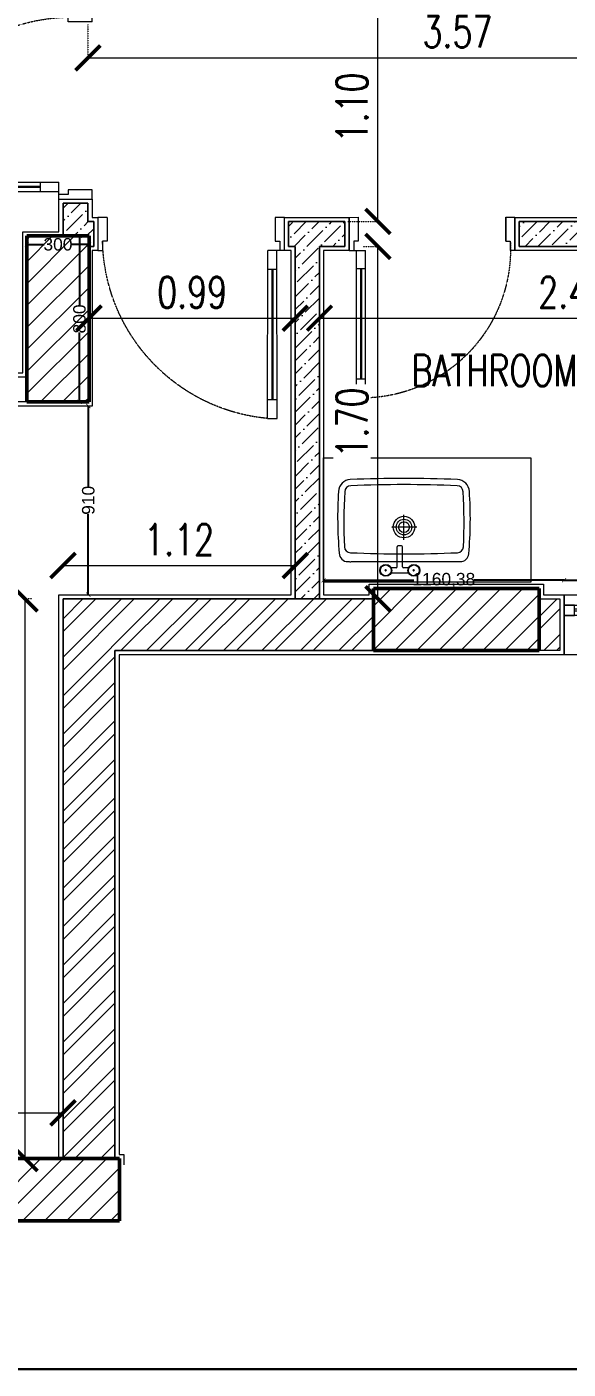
# Model space of a CAD drawing. Header units: metres. Extents: x 0 to 104350, y 982 to 43174.
# Drawn here: x 7926 to 10538, y 14509 to 20983 of the extents above; entities that cross this region are included whole.
import ezdxf
from ezdxf.xclip import XClip

# ---------------------------------------------------------------- set-up
doc = ezdxf.new("R2010")
doc.units = ezdxf.units.M
doc.header["$XCLIPFRAME"] = 2
for name, pattern in [('DASHED2', [0.375, 0.25, -0.125]), ('DOT2', [0.125, 0, -0.125]), ('Suite layout 2$0$AM_DIN_G_W050', [13.75, 9.75, -1.5, 1, -1.5]), ('Suite layout 2$0$HIDDEN2', [0.1875, 0.125, -0.0625])]:
    doc.linetypes.add(name, pattern=pattern)
doc.layers.get('0').update_dxf_attribs({"lineweight": 30})
for name, color, linetype, lineweight in [('A-ANNO-DIMS', 1, 'Continuous', 0), ('A-CLNG-GRID', 2, 'Continuous', 5), ('A-DOOR', 1, 'Continuous', 5), ('A-DOOR-FRAM', 1, 'Continuous', 0), ('A-ROOM-NMBR', 1, 'Continuous', 0), ('A-SANR-FIXD', 1, 'Continuous', 0), ('A-WALL', 3, 'Continuous', 18), ('A-WINDOW', 10, 'Continuous', 5), ('dimensions', 90, 'Continuous', 30), ('G-ANNO-HATCH', 8, 'Continuous', 0), ('HATCH', 8, 'Continuous', 0), ('S-COLS', 52, 'Continuous', 9)]:
    doc.layers.add(name, color=color, linetype=linetype, lineweight=lineweight)
doc.styles.add('$2$08-M-BLDG-1_50', font='romans.shx', dxfattribs={"width": 0.75, "height": 150})
doc.styles.add('Al-Jazi-text-100', font='romans.shx', dxfattribs={"width": 0.75, "height": 150})
doc.styles.get("Standard").update_dxf_attribs({"font": 'arial.ttf'})
doc.dimstyles.new('Al-Jazi-DIM 100', dxfattribs={"dimtxt": 150, "dimasz": 120, "dimexe": 0, "dimexo": 150, "dimgap": 50, "dimtad": 1, "dimlfac": 0.001, "dimzin": 1, "dimdsep": 46, "dimtxsty": 'Al-Jazi-text-100', "dimblk": 'ARCHTICK', "dimcen": 150, "dimclrd": 1, "dimclre": 256, "dimclrt": 2, "dimadec": 0, "dimazin": 0, "dimtfac": 1, "dimtix": 1, "dimtmove": 2, "dimatfit": 2, "dimfxl": 150, "dimtfill": 1, "dimtolj": 1, "dimlwd": 5, "dimlwe": 5, "dimarcsym": 0})
doc.dimstyles.new('ISO-25', dxfattribs={"dimtxt": 60, "dimasz": 20, "dimexe": 1.25, "dimexo": 0.625, "dimgap": 0.1, "dimtad": 0, "dimtxsty": 'Standard', "dimblk": 'ARCHTICK', "dimcen": 2.5, "dimse1": 1, "dimse2": 1, "dimadec": 0, "dimazin": 0, "dimtfac": 1, "dimtmove": 0, "dimatfit": 3, "dimldrblk": 'ARCHTICK', "dimfxl": 1, "dimarcsym": 0})
pattern_1 = [(45, (-188201.82, 35283.02), (23.201941, 85.073785), [109.375, -21.875, 0, -21.875])]
pattern_2 = [(45, (116748.97, -54336.016), (-53.033, 53.033), [])]

# ---------------------------------------------------------------- blocks, each defined once
blk = doc.blocks.new('*U118')
for p, q in [((-5314.1, 135750.6), (-5249.2, 135754.1)), ((-5251.2, 134852.7), (-5299.1, 135751.4)), ((-5201.2, 134855.4), (-5249.2, 135754.1)), ((-5243.9, 135654.2), (-5293.8, 135651.6)), ((-5271.3, 135652.8), (-5234.1, 134955.1)), ((-5266.3, 135653), (-5229.1, 134955.4)), ((-5206.6, 134956.6), (-5256.6, 134953.9)), ((-5201.2, 134855.4), (-5251.2, 134852.7))]:
    blk.add_line(p, q)
at = {"linetype": 'DASHED2'}
blk.add_arc((-5341.8, 135819.4), 974.2, 278.29264, 1.87026, dxfattribs=at)
at = {"layer": 'A-DOOR-FRAM'}
for p, q in [((-4399.9, 135977.4), (-4349.9, 135980.1)), ((-4349.9, 135980.1), (-4340.5, 135802.6)), ((-5348.5, 135926.8), (-5298.6, 135929.5)), ((-5339, 135749.3), (-5348.5, 135926.8)), ((-5339, 135749.3), (-5314.1, 135750.6)), ((-4340.5, 135802.6), (-4365.4, 135801.2))]:
    blk.add_line(p, q, dxfattribs=at)
for points in [[(-4399.9, 135977.4), (-4393.1, 135849.8), (-4368.1, 135851.2), (-4365.4, 135801.2)], [(-5298.6, 135929.5), (-5291.8, 135801.9), (-5316.7, 135800.6), (-5314.1, 135750.6)]]:
    blk.add_lwpolyline(points, dxfattribs=at)
blk = doc.blocks.new('*U126')
for p, q in [((-5317, 135773.3), (-5381.9, 135769.9)), ((-5339.3, 134971), (-5381.9, 135769.9)), ((-5289.4, 134973.7), (-5332, 135772.5)), ((-5376.6, 135670), (-5326.7, 135672.7)), ((-5354.2, 135671.2), (-5322.3, 135073.4)), ((-5349.2, 135671.5), (-5317.3, 135073.7)), ((-5344.7, 135072.2), (-5294.8, 135074.9)), ((-5339.3, 134971), (-5289.4, 134973.7))]:
    blk.add_line(p, q)
at = {"linetype": 'DASHED2'}
blk.add_arc((-5361.9, 135777.3), 806.6, 179.94933, 271.60294, dxfattribs=at)
at = {"layer": 'A-DOOR-FRAM'}
for p, q in [((-5301.7, 135954.4), (-5351.6, 135951.8)), ((-5292.1, 135774.7), (-5301.7, 135954.4)), ((-5292.1, 135774.7), (-5317, 135773.3))]:
    blk.add_line(p, q, dxfattribs=at)
for points in [[(-5351.6, 135951.8), (-5344.7, 135821.9), (-5319.7, 135823.3), (-5317, 135773.3)], [(-6143.5, 135779.3), (-6150.4, 135909.2), (-6200.4, 135906.5), (-6190.8, 135726.7), (-6165.8, 135728.1)], [(-6150.4, 135909.2), (-6143.5, 135779.3), (-6168.5, 135778), (-6165.8, 135728.1)]]:
    blk.add_lwpolyline(points, dxfattribs=at)
blk = doc.blocks.new('*U125')
for p, q in [((-2.0795, -0.07), (-1.4795, -0.07)), ((-2.0795, -0.08), (-1.4795, -0.08))]:
    blk.add_line(p, q)
for points in [[(-2.1295, 0.14), (-1.4295, 0.14), (-1.4295, -0.15), (-2.1295, -0.15)], [(-2.1295, -0.1), (-2.1295, -0.05), (-1.4295, -0.05), (-1.4295, -0.1)], [(-2.1295, -0.05), (-2.0795, -0.05), (-2.0795, -0.1), (-2.1295, -0.1)], [(-1.4295, -0.05), (-1.4795, -0.05), (-1.4795, -0.1), (-1.4295, -0.1)]]:
    blk.add_lwpolyline(points, close=True)
blk = doc.blocks.new('Suite layout 2$0$FTYR')
at = {"color": 4, "linetype": 'Suite layout 2$0$AM_DIN_G_W050'}
for p, q in [((-688.7, 13154.5), (-688.7, 13033.3)), ((-750.2, 13093.7), (-627.5, 13093.7))]:
    blk.add_line(p, q, dxfattribs=at)
blk.add_lwpolyline([(-376.1, 13219.7, 0.431589), (-418.4, 13259.6, 0.212962), (-423.5, 13260), (-427.7, 13260.8, 0.172404), (-435.4, 13260.4), (-942.1, 13260.4, 0.047487), (-951.4, 13259.7), (-955.2, 13260, 0.238832), (-959.1, 13259.6, 0.411833), (-1001.2, 13222.6, 0.039685), (-1004.3, 12921.6, 0.391118), (-946.3, 12864.4, 0.021976), (-429.7, 12864.4, 0.386851), (-372.7, 12921.6, 0.037895)], format="xyb", close=True)
for radius in [52, 37.5, 26]:
    blk.add_circle((-688.7, 13093.7), radius)
for centre, radius, start, end in [((-945.4, 13187.3), 30, 91.44792, 177.76014), ((-688.5, 7350.5), 5872.4, 87.4809, 92.5191), ((-431.3, 13187.3), 30, 2.23986, 88.55208), ((1640, 13065.9), 2618.3, 177.31627, 183.12966), ((-3128.5, 13069.1), 2729.8, 356.93092, 2.50664), ((-944.4, 12924.3), 30, 182.66959, 268.55592), ((-688.6, 18737.9), 5849.2, 267.48225, 272.51775), ((-432.6, 12924.3), 30, 271.44408, 357.33041)]:
    blk.add_arc(centre, radius, start, end)
blk = doc.blocks.new('M_Concrete-Rectangular-Column - C4-300_800-V3-0-6-4th floor columns')
at = {"layer": 'S-COLS'}
h = blk.add_hatch(dxfattribs=at)
h.set_pattern_fill('FP_6', color=256, style=0, pattern_type=2)
h.set_pattern_definition([(224.998, (-12.304, 7.91), (0.05303116, -0.05303486), [])])
h.paths.add_polyline_path([(0.15, 0.4), (-0.15, 0.4), (-0.15, -0.4), (0.15, -0.4)])
at = {"layer": 'S-COLS', "lineweight": 50}
for p, q in [((0.15, 0.4), (-0.15, 0.4)), ((-0.15, 0.4), (-0.15, -0.4)), ((0.15, -0.4), (0.15, 0.4)), ((-0.15, -0.4), (0.15, -0.4))]:
    blk.add_line(p, q, dxfattribs=at)
blk = doc.blocks.new('Typical')
at = {"layer": 'S-COLS'}
h = blk.add_hatch(dxfattribs=at)
h.set_pattern_fill('FP_1', color=256, scale=1000, style=0, pattern_type=2)
h.set_pattern_definition(pattern_2)
h.paths.add_polyline_path([(106767.3, -48026.4), (106767.3, -47726.4), (105967.3, -47726.4), (105967.3, -48026.4)])
h = blk.add_hatch(dxfattribs=at)
h.set_pattern_fill('FP_1', color=256, scale=1000, style=0, pattern_type=2)
h.set_pattern_definition(pattern_2)
h.paths.add_polyline_path([(104742.9, -50776.4), (104742.9, -50476.4), (103942.9, -50476.4), (103942.9, -50776.4)])
at = {"layer": 'S-COLS', "lineweight": 50}
for p, q in [((106767.3, -47726.4), (105967.3, -47726.4)), ((105967.3, -47726.4), (105967.3, -48026.4)), ((106767.3, -48026.4), (106767.3, -47726.4)), ((105967.3, -48026.4), (106767.3, -48026.4)), ((104742.9, -50476.4), (103942.9, -50476.4)), ((104742.9, -50776.4), (104742.9, -50476.4)), ((103942.9, -50776.4), (104742.9, -50776.4))]:
    blk.add_line(p, q, dxfattribs=at)
at = {"layer": 'S-COLS', "xscale": 999.9999999999998, "yscale": 999.9999999999998, "zscale": 999.9999999999998, "rotation": 180.0015117554208}
blk.add_blockref('M_Concrete-Rectangular-Column - C4-300_800-V3-0-6-4th floor columns', (104445.2, -46426.4), dxfattribs=at)
blk = doc.blocks.new('_ArchTick')
at = {"color": 0, "linetype": 'ByBlock', "const_width": 0.15}
blk.add_lwpolyline([(-0.5, -0.5), (0.5, 0.5)], dxfattribs=at)
blk = doc.blocks.new('*D195')
at = {"layer": 'A-ANNO-DIMS', "linetype": 'DOT2', "lineweight": 5, "transparency": 16777216}
for p, q in [((9338.1, 19774.2), (9338.1, 19577.6)), ((11786.7, 19774.2), (11786.7, 19577.6))]:
    blk.add_line(p, q, dxfattribs=at)
at = {"layer": 'A-ANNO-DIMS', "color": 1, "lineweight": 5, "transparency": 16777216}
blk.add_line((9338.1, 19577.6), (11786.7, 19577.6), dxfattribs=at)
at = {"layer": 'Defpoints', "color": 0, "transparency": 16777216}
for p in [(9338.1, 19924.2), (11786.7, 19924.2), (11786.7, 19577.6)]:
    blk.add_point(p, dxfattribs=at)
at = {"layer": 'A-ANNO-DIMS', "color": 1, "lineweight": 5, "transparency": 16777216, "xscale": 120, "yscale": 120, "zscale": 120, "rotation": 180}
blk.add_blockref('_ArchTick', (9338.1, 19577.6), dxfattribs=at)
at = {"layer": 'A-ANNO-DIMS', "color": 1, "lineweight": 5, "transparency": 16777216, "xscale": 120, "yscale": 120, "zscale": 120}
blk.add_blockref('_ArchTick', (11786.7, 19577.6), dxfattribs=at)
at = {"layer": 'A-ANNO-DIMS', "color": 2, "transparency": 16777216, "insert": (10562.4, 19702.6), "char_height": 150, "attachment_point": 5, "style": 'Al-Jazi-text-100', "bg_fill": 3, "box_fill_scale": 1.1, "bg_fill_color": 256, "bg_fill_true_color": 13158600, "bg_fill_transparency": 0}
blk.add_mtext('\\A1;2.45', dxfattribs=at)
blk = doc.blocks.new('*D196')
at = {"layer": 'A-ANNO-DIMS', "linetype": 'DOT2', "lineweight": 5, "transparency": 16777216}
for p, q in [((9549.6, 19924.2), (9620, 19924.2)), ((9508.1, 18224.2), (9620, 18224.2))]:
    blk.add_line(p, q, dxfattribs=at)
at = {"layer": 'A-ANNO-DIMS', "color": 1, "lineweight": 5, "transparency": 16777216}
blk.add_line((9620, 18224.2), (9620, 19924.2), dxfattribs=at)
at = {"layer": 'Defpoints', "color": 0, "transparency": 16777216}
for p in [(9399.6, 19924.2), (9620, 19924.2), (9358.1, 18224.2)]:
    blk.add_point(p, dxfattribs=at)
at = {"layer": 'A-ANNO-DIMS', "color": 1, "lineweight": 5, "transparency": 16777216, "xscale": 120, "yscale": 120, "zscale": 120}
for p, rotation in [((9620, 19924.2), 90), ((9620, 18224.2), 270)]:
    blk.add_blockref('_ArchTick', p, dxfattribs=dict(at, rotation=rotation))
at = {"layer": 'A-ANNO-DIMS', "color": 2, "transparency": 16777216, "insert": (9495, 19074.2), "char_height": 150, "attachment_point": 5, "rotation": 90, "style": 'Al-Jazi-text-100', "bg_fill": 3, "box_fill_scale": 1.1, "bg_fill_color": 256, "bg_fill_true_color": 13158600, "bg_fill_transparency": 0}
blk.add_mtext('\\A1;1.70', dxfattribs=at)
blk = doc.blocks.new('*D197')
at = {"layer": 'A-ANNO-DIMS', "linetype": 'DOT2', "lineweight": 5, "transparency": 16777216}
for p, q in [((8226.4, 19774.2), (8226.4, 19577.6)), ((9221, 19774.2), (9221, 19577.6))]:
    blk.add_line(p, q, dxfattribs=at)
at = {"layer": 'A-ANNO-DIMS', "color": 1, "lineweight": 5, "transparency": 16777216}
blk.add_line((8226.4, 19577.6), (9221, 19577.6), dxfattribs=at)
at = {"layer": 'Defpoints', "color": 0, "transparency": 16777216}
for p in [(8226.4, 19924.2), (9221, 19924.2), (9221, 19577.6)]:
    blk.add_point(p, dxfattribs=at)
at = {"layer": 'A-ANNO-DIMS', "color": 1, "lineweight": 5, "transparency": 16777216, "xscale": 120, "yscale": 120, "zscale": 120, "rotation": 180}
blk.add_blockref('_ArchTick', (8226.4, 19577.6), dxfattribs=at)
at = {"layer": 'A-ANNO-DIMS', "color": 1, "lineweight": 5, "transparency": 16777216, "xscale": 120, "yscale": 120, "zscale": 120}
blk.add_blockref('_ArchTick', (9221, 19577.6), dxfattribs=at)
at = {"layer": 'A-ANNO-DIMS', "color": 2, "transparency": 16777216, "insert": (8723.7, 19702.6), "char_height": 150, "attachment_point": 5, "style": 'Al-Jazi-text-100', "bg_fill": 3, "box_fill_scale": 1.1, "bg_fill_color": 256, "bg_fill_true_color": 13158600, "bg_fill_transparency": 0}
blk.add_mtext('\\A1;0.99', dxfattribs=at)
blk = doc.blocks.new('*D200')
at = {"layer": 'A-ANNO-DIMS', "linetype": 'DOT2', "lineweight": 5, "transparency": 16777216}
for p, q in [((4501, 15674.2), (4501, 15744.6)), ((8101, 15674.2), (8101, 15744.6))]:
    blk.add_line(p, q, dxfattribs=at)
at = {"layer": 'A-ANNO-DIMS', "color": 1, "lineweight": 5, "transparency": 16777216}
blk.add_line((4501, 15744.6), (8101, 15744.6), dxfattribs=at)
at = {"layer": 'Defpoints', "color": 0, "transparency": 16777216}
for p in [(8101, 15744.6), (4501, 15524.2), (8101, 15524.2)]:
    blk.add_point(p, dxfattribs=at)
at = {"layer": 'A-ANNO-DIMS', "color": 1, "lineweight": 5, "transparency": 16777216, "xscale": 120, "yscale": 120, "zscale": 120, "rotation": 180}
blk.add_blockref('_ArchTick', (4501, 15744.6), dxfattribs=at)
at = {"layer": 'A-ANNO-DIMS', "color": 1, "lineweight": 5, "transparency": 16777216, "xscale": 120, "yscale": 120, "zscale": 120}
blk.add_blockref('_ArchTick', (8101, 15744.6), dxfattribs=at)
at = {"layer": 'A-ANNO-DIMS', "color": 2, "transparency": 16777216, "insert": (6301, 15869.6), "char_height": 150, "attachment_point": 5, "style": 'Al-Jazi-text-100', "bg_fill": 3, "box_fill_scale": 1.1, "bg_fill_color": 256, "bg_fill_true_color": 13158600, "bg_fill_transparency": 0}
blk.add_mtext('\\A1;3.60', dxfattribs=at)
blk = doc.blocks.new('*D201')
at = {"layer": 'A-ANNO-DIMS', "linetype": 'DOT2', "lineweight": 5, "transparency": 16777216}
for p, q in [((7951, 18224.2), (7917.8, 18224.2)), ((7951, 15524.2), (7917.8, 15524.2))]:
    blk.add_line(p, q, dxfattribs=at)
at = {"layer": 'A-ANNO-DIMS', "color": 1, "lineweight": 5, "transparency": 16777216}
blk.add_line((7917.8, 15524.2), (7917.8, 18224.2), dxfattribs=at)
at = {"layer": 'Defpoints', "color": 0, "transparency": 16777216}
for p in [(7917.8, 18224.2), (8101, 18224.2), (8101, 15524.2)]:
    blk.add_point(p, dxfattribs=at)
at = {"layer": 'A-ANNO-DIMS', "color": 1, "lineweight": 5, "transparency": 16777216, "xscale": 120, "yscale": 120, "zscale": 120}
for p, rotation in [((7917.8, 18224.2), 90), ((7917.8, 15524.2), 270)]:
    blk.add_blockref('_ArchTick', p, dxfattribs=dict(at, rotation=rotation))
at = {"layer": 'A-ANNO-DIMS', "color": 2, "transparency": 16777216, "insert": (7792.8, 16874.2), "char_height": 150, "attachment_point": 5, "rotation": 90, "style": 'Al-Jazi-text-100', "bg_fill": 3, "box_fill_scale": 1.1, "bg_fill_color": 256, "bg_fill_true_color": 13158600, "bg_fill_transparency": 0}
blk.add_mtext('\\A1;2.70', dxfattribs=at)
blk = doc.blocks.new('*D202')
at = {"layer": 'A-ANNO-DIMS', "linetype": 'DOT2', "lineweight": 5, "transparency": 16777216}
for p, q in [((8101, 18374.2), (8101, 18384.5)), ((9221, 18374.2), (9221, 18384.5))]:
    blk.add_line(p, q, dxfattribs=at)
at = {"layer": 'A-ANNO-DIMS', "color": 1, "lineweight": 5, "transparency": 16777216}
blk.add_line((8101, 18384.5), (9221, 18384.5), dxfattribs=at)
at = {"layer": 'Defpoints', "color": 0, "transparency": 16777216}
for p in [(9221, 18384.5), (8101, 18224.2), (9221, 18224.2)]:
    blk.add_point(p, dxfattribs=at)
at = {"layer": 'A-ANNO-DIMS', "color": 1, "lineweight": 5, "transparency": 16777216, "xscale": 120, "yscale": 120, "zscale": 120, "rotation": 180}
blk.add_blockref('_ArchTick', (8101, 18384.5), dxfattribs=at)
at = {"layer": 'A-ANNO-DIMS', "color": 1, "lineweight": 5, "transparency": 16777216, "xscale": 120, "yscale": 120, "zscale": 120}
blk.add_blockref('_ArchTick', (9221, 18384.5), dxfattribs=at)
at = {"layer": 'A-ANNO-DIMS', "color": 2, "transparency": 16777216, "insert": (8661, 18509.5), "char_height": 150, "attachment_point": 5, "style": 'Al-Jazi-text-100', "bg_fill": 3, "box_fill_scale": 1.1, "bg_fill_color": 256, "bg_fill_true_color": 13158600, "bg_fill_transparency": 0}
blk.add_mtext('\\A1;1.12', dxfattribs=at)
blk = doc.blocks.new('*D212')
at = {"layer": 'A-ANNO-DIMS', "linetype": 'DOT2', "lineweight": 5, "transparency": 16777216}
for p, q in [((8221, 20994.2), (8221, 20833.7)), ((11786.7, 20994.2), (11786.7, 20833.7))]:
    blk.add_line(p, q, dxfattribs=at)
at = {"layer": 'A-ANNO-DIMS', "color": 1, "lineweight": 5, "transparency": 16777216}
blk.add_line((8221, 20833.7), (11786.7, 20833.7), dxfattribs=at)
at = {"layer": 'Defpoints', "color": 0, "transparency": 16777216}
for p in [(8221, 21144.2), (11786.7, 21144.2), (11786.7, 20833.7)]:
    blk.add_point(p, dxfattribs=at)
at = {"layer": 'A-ANNO-DIMS', "color": 1, "lineweight": 5, "transparency": 16777216, "xscale": 120, "yscale": 120, "zscale": 120, "rotation": 180}
blk.add_blockref('_ArchTick', (8221, 20833.7), dxfattribs=at)
at = {"layer": 'A-ANNO-DIMS', "color": 1, "lineweight": 5, "transparency": 16777216, "xscale": 120, "yscale": 120, "zscale": 120}
blk.add_blockref('_ArchTick', (11786.7, 20833.7), dxfattribs=at)
at = {"layer": 'A-ANNO-DIMS', "color": 2, "transparency": 16777216, "insert": (10003.8, 20958.7), "char_height": 150, "attachment_point": 5, "style": 'Al-Jazi-text-100', "bg_fill": 3, "box_fill_scale": 1.1, "bg_fill_color": 256, "bg_fill_true_color": 13158600, "bg_fill_transparency": 0}
blk.add_mtext('\\A1;3.57', dxfattribs=at)
blk = doc.blocks.new('*D214')
at = {"layer": 'A-ANNO-DIMS', "linetype": 'DOT2', "lineweight": 5, "transparency": 16777216}
for p, q in [((9475.1, 21144.2), (9620, 21144.2)), ((9475.1, 20044.2), (9620, 20044.2))]:
    blk.add_line(p, q, dxfattribs=at)
at = {"layer": 'A-ANNO-DIMS', "color": 1, "lineweight": 5, "transparency": 16777216}
blk.add_line((9620, 20044.2), (9620, 21144.2), dxfattribs=at)
at = {"layer": 'Defpoints', "color": 0, "transparency": 16777216}
for p in [(9325.1, 21144.2), (9620, 21144.2), (9325.1, 20044.2)]:
    blk.add_point(p, dxfattribs=at)
at = {"layer": 'A-ANNO-DIMS', "color": 1, "lineweight": 5, "transparency": 16777216, "xscale": 120, "yscale": 120, "zscale": 120}
for p, rotation in [((9620, 21144.2), 90), ((9620, 20044.2), 270)]:
    blk.add_blockref('_ArchTick', p, dxfattribs=dict(at, rotation=rotation))
at = {"layer": 'A-ANNO-DIMS', "color": 2, "transparency": 16777216, "insert": (9495, 20594.2), "char_height": 150, "attachment_point": 5, "rotation": 90, "style": 'Al-Jazi-text-100', "bg_fill": 3, "box_fill_scale": 1.1, "bg_fill_color": 256, "bg_fill_true_color": 13158600, "bg_fill_transparency": 0}
blk.add_mtext('\\A1;1.10', dxfattribs=at)
blk = doc.blocks.new('*D225')
at = {"layer": 'Defpoints', "color": 0, "transparency": 16777216}
for p in [(8180.4, 19974.2), (8226.4, 19974.2), (8226.4, 19174.2)]:
    blk.add_point(p, dxfattribs=at)
at = {"layer": 'dimensions', "color": 0, "lineweight": -2, "transparency": 16777216}
for p, q in [((8180.4, 19974.2), (8180.4, 19640.5)), ((8180.4, 19174.2), (8180.4, 19507.9))]:
    blk.add_line(p, q, dxfattribs=at)
at = {"layer": 'dimensions', "color": 0, "lineweight": -2, "transparency": 16777216, "xscale": 20, "yscale": 20, "zscale": 20}
for p, rotation in [((8180.4, 19974.2), 90), ((8180.4, 19174.2), 270)]:
    blk.add_blockref('_ArchTick', p, dxfattribs=dict(at, rotation=rotation))
at = {"layer": 'dimensions', "color": 0, "transparency": 16777216, "insert": (8180.4, 19574.2), "char_height": 60, "attachment_point": 5, "rotation": 90}
blk.add_mtext('800', dxfattribs=at)
blk = doc.blocks.new('*D226')
at = {"layer": 'Defpoints', "color": 0, "transparency": 16777216}
for p in [(7926.4, 19974.2), (8226.4, 19974.2), (7926.4, 19933.8)]:
    blk.add_point(p, dxfattribs=at)
at = {"layer": 'dimensions', "color": 0, "lineweight": -2, "transparency": 16777216}
for p, q in [((7926.4, 19933.8), (8010.1, 19933.8)), ((8226.4, 19933.8), (8142.6, 19933.8))]:
    blk.add_line(p, q, dxfattribs=at)
at = {"layer": 'dimensions', "color": 0, "lineweight": -2, "transparency": 16777216, "xscale": 20, "yscale": 20, "zscale": 20, "rotation": 180}
blk.add_blockref('_ArchTick', (7926.4, 19933.8), dxfattribs=at)
at = {"layer": 'dimensions', "color": 0, "lineweight": -2, "transparency": 16777216, "xscale": 20, "yscale": 20, "zscale": 20}
blk.add_blockref('_ArchTick', (8226.4, 19933.8), dxfattribs=at)
at = {"layer": 'dimensions', "color": 0, "transparency": 16777216, "insert": (8076.4, 19933.8), "char_height": 60, "attachment_point": 5}
blk.add_mtext('300', dxfattribs=at)
blk = doc.blocks.new('*D227')
at = {"layer": 'Defpoints', "color": 0, "transparency": 16777216}
for p in [(8241, 19154.2), (8222.9, 18244.2), (8241, 18244.2)]:
    blk.add_point(p, dxfattribs=at)
at = {"layer": 'dimensions', "color": 0, "lineweight": -2, "transparency": 16777216}
for p, q in [((8222.9, 19154.2), (8222.9, 18765.5)), ((8222.9, 18244.2), (8222.9, 18632.9))]:
    blk.add_line(p, q, dxfattribs=at)
at = {"layer": 'dimensions', "color": 0, "lineweight": -2, "transparency": 16777216, "xscale": 20, "yscale": 20, "zscale": 20}
for p, rotation in [((8222.9, 19154.2), 90), ((8222.9, 18244.2), 270)]:
    blk.add_blockref('_ArchTick', p, dxfattribs=dict(at, rotation=rotation))
at = {"layer": 'dimensions', "color": 0, "transparency": 16777216, "insert": (8222.9, 18699.2), "char_height": 60, "attachment_point": 5, "rotation": 90}
blk.add_mtext('910', dxfattribs=at)
blk = doc.blocks.new('*D229')
at = {"layer": 'Defpoints', "color": 0, "transparency": 16777216}
for p in [(11218.4, 18313.6), (10518.4, 18244.2), (11218.4, 18244.2)]:
    blk.add_point(p, dxfattribs=at)
at = {"layer": 'dimensions', "color": 0, "lineweight": -2, "transparency": 16777216}
for p, q in [((10518.4, 18313.6), (10802.4, 18313.6)), ((11218.4, 18313.6), (10934.5, 18313.6))]:
    blk.add_line(p, q, dxfattribs=at)
at = {"layer": 'dimensions', "color": 0, "lineweight": -2, "transparency": 16777216, "xscale": 20, "yscale": 20, "zscale": 20, "rotation": 180}
blk.add_blockref('_ArchTick', (10518.4, 18313.6), dxfattribs=at)
at = {"layer": 'dimensions', "color": 0, "lineweight": -2, "transparency": 16777216, "xscale": 20, "yscale": 20, "zscale": 20}
blk.add_blockref('_ArchTick', (11218.4, 18313.6), dxfattribs=at)
at = {"layer": 'dimensions', "color": 0, "transparency": 16777216, "insert": (10868.4, 18313.6), "char_height": 60, "attachment_point": 5}
blk.add_mtext('700', dxfattribs=at)
blk = doc.blocks.new('*D230')
at = {"layer": 'Defpoints', "color": 0, "transparency": 16777216}
for p in [(9358.1, 18313.6), (9358.1, 18244.2), (10518.4, 18244.2)]:
    blk.add_point(p, dxfattribs=at)
at = {"layer": 'dimensions', "color": 0, "lineweight": -2, "transparency": 16777216}
for p, q in [((9358.1, 18313.6), (9793.1, 18313.6)), ((10518.4, 18313.6), (10083.4, 18313.6))]:
    blk.add_line(p, q, dxfattribs=at)
at = {"layer": 'dimensions', "color": 0, "lineweight": -2, "transparency": 16777216, "xscale": 20, "yscale": 20, "zscale": 20, "rotation": 180}
blk.add_blockref('_ArchTick', (9358.1, 18313.6), dxfattribs=at)
at = {"layer": 'dimensions', "color": 0, "lineweight": -2, "transparency": 16777216, "xscale": 20, "yscale": 20, "zscale": 20}
blk.add_blockref('_ArchTick', (10518.4, 18313.6), dxfattribs=at)
at = {"layer": 'dimensions', "color": 0, "transparency": 16777216, "insert": (9938.3, 18313.6), "char_height": 60, "attachment_point": 5}
blk.add_mtext('1160,38', dxfattribs=at)
blk = doc.blocks.new('*D619')
at = {"layer": 'Defpoints', "color": 0, "transparency": 16777216}
for p in [(98240, 15397.6), (0, 14797.6), (98307.6, 14797.6)]:
    blk.add_point(p, dxfattribs=at)
at = {"layer": 'dimensions', "color": 0, "lineweight": -2, "transparency": 16777216}
for p, q in [((98307.6, 15397.6), (98307.6, 15164)), ((98307.6, 14797.6), (98307.6, 15031.1))]:
    blk.add_line(p, q, dxfattribs=at)
at = {"layer": 'dimensions', "color": 0, "lineweight": -2, "transparency": 16777216, "xscale": 20, "yscale": 20, "zscale": 20}
for p, rotation in [((98307.6, 15397.6), 90), ((98307.6, 14797.6), 270)]:
    blk.add_blockref('_ArchTick', p, dxfattribs=dict(at, rotation=rotation))
at = {"layer": 'dimensions', "color": 0, "transparency": 16777216, "insert": (98307.6, 15097.6), "char_height": 60, "attachment_point": 5, "rotation": 90}
blk.add_mtext('600', dxfattribs=at)

msp = doc.modelspace()

# ---------------------------------------------------------------- hatches: boundary and pattern name
at = {"layer": 'G-ANNO-HATCH'}
h = msp.add_hatch(dxfattribs=at)
h.set_pattern_fill('ANSI36', color=256, scale=350)
h.set_pattern_definition(pattern_1)
h.paths.add_polyline_path([(11986.662, 20044.173), (11906.662, 20044.173), (11906.662, 20144.173), (11786.662, 20144.173), (11786.662, 20044.173), (10301.027, 20044.173), (10301.027, 19924.173), (11786.662, 19924.173), (11786.662, 18224.161), (11906.664, 18224.161), (11906.662, 19924.173), (11986.662, 19924.173)])
h = msp.add_hatch(dxfattribs=at)
h.set_pattern_fill('ANSI36', color=256, scale=350)
h.set_pattern_definition(pattern_1)
h.paths.add_polyline_path([(8221.026, 20132.107), (8101.026, 20132.107), (8101.026, 19974.174), (8226.363, 19974.174), (8226.363, 19924.173), (8249.27, 19924.173), (8249.27, 20044.173), (8221.026, 20044.173)])
h = msp.add_hatch(dxfattribs=at)
h.set_pattern_fill('ANSI36', color=256, scale=350)
h.set_pattern_definition(pattern_1)
h.paths.add_polyline_path([(9461.027, 20044.173), (9189.265, 20044.173), (9189.265, 19924.173), (9221.03, 19924.173), (9221.026, 18224.173), (9338.07, 18224.173), (9338.074, 19924.173), (9461.032, 19924.173)])
h = msp.add_hatch(dxfattribs=at)
h.set_pattern_fill('ANSI32', color=256, scale=350)
h.set_pattern_definition([(45, (-188201.82, 35283.02), (-92.807765, 92.807765), []), (45, (-188139.95, 35283.02), (-92.807765, 92.807765), [])])
h.paths.add_polyline_path([(8351.026, 17974.173), (9598.448, 17974.173), (9598.448, 18224.173), (8221.026, 18224.173), (8101.026, 18224.173), (8101.026, 15524.173), (8351.026, 15524.173)])
h = msp.add_hatch(dxfattribs=at)
h.set_pattern_fill('ANSI32', color=256, scale=350)
h.set_pattern_definition([(45, (-186535.96, 37445.45), (-92.807765, 92.807765), []), (45, (-186474.08, 37445.45), (-92.807765, 92.807765), [])])
h.paths.add_polyline_path([(10398.448, 18224.161), (10498.448, 18224.161), (10498.448, 17974.167), (10398.448, 17974.167)])

# ---------------------------------------------------------------- linework, layer by layer
msp.add_lwpolyline([(3402.514, 14508.598), (19730.625, 14508.598), (19730.625, 26618.05), (3402.514, 26618.05)], close=True)
at = {"layer": 'A-CLNG-GRID'}
for p, q in [((9169.265, 19904.173), (9169.265, 20064.173)), ((9169.265, 20064.173), (9481.026, 20064.173)), ((9481.026, 20064.173), (9481.033, 19904.173)), ((9201.03, 19904.173), (9169.265, 19904.173)), ((9201.026, 18244.173), (9201.03, 19904.173)), ((9358.074, 19904.173), (9358.071, 18244.173)), ((9481.033, 19904.173), (9358.074, 19904.173)), ((9578.448, 18244.172), (9578.448, 18294.173)), ((9578.448, 18294.173), (10418.448, 18294.173)), ((10418.448, 18294.173), (10418.448, 18244.161)), ((8081.026, 15524.173), (8081.026, 18244.173)), ((8081.026, 18244.173), (9201.026, 18244.173)), ((9358.071, 18244.173), (9578.448, 18244.172)), ((10418.448, 18244.161), (10518.448, 18244.161)), ((10518.448, 18244.161), (10518.448, 17954.167)), ((10518.448, 17954.167), (8371.026, 17954.173)), ((8371.026, 17954.173), (8371.026, 15544.173)), ((8371.026, 15544.173), (8394.041, 15544.173)), ((8394.041, 15544.173), (8394.041, 15494.173))]:
    msp.add_line(p, q, dxfattribs=at)
msp.add_lwpolyline([(4521.026, 20113.809), (4521.026, 19314.173), (7906.363, 19314.173), (7906.363, 19994.174), (8081.026, 19994.174), (8081.026, 20152.107), (8241.026, 20152.107), (8241.026, 20064.173), (8269.27, 20064.173), (8269.27, 19904.173), (8241.026, 19904.173), (8241.026, 19154.173), (4521.026, 19154.173), (4521.026, 18834.227), (4521.026, 18834.227), (4521.026, 17994.227), (4521.026, 17994.227), (4521.026, 17806.838), (4231.026, 17806.838), (4231.026, 23214.173)], dxfattribs=at)
msp.add_lwpolyline([(11976.632, 18244.173), (11976.632, 17954.173), (11218.448, 17954.173), (11218.448, 18244.148), (11766.662, 18244.16), (11766.662, 19904.173), (10281.027, 19904.173), (10281.027, 20064.173), (11766.662, 20064.173), (11766.662, 20164.173), (11926.662, 20164.173), (11926.662, 20064.173), (12006.662, 20064.173), (12006.663, 19904.173), (11926.663, 19904.173), (11926.664, 18244.173)], close=True, dxfattribs=at)
at = {"layer": 'A-SANR-FIXD'}
for p, q in [((9713.324, 18379.173), (9713.32, 18475.254)), ((9733.72, 18480.254), (9718.32, 18480.253)), ((9738.724, 18379.175), (9738.72, 18475.255)), ((9649.415, 18388.849), (9650.232, 18386.336)), ((9649.415, 18388.849), (9650.232, 18386.336)), ((9655.302, 18390.101), (9655.578, 18387.473)), ((9655.302, 18390.1), (9655.578, 18387.472)), ((9661.32, 18390.101), (9661.044, 18387.473)), ((9661.32, 18390.1), (9661.044, 18387.472)), ((9667.207, 18388.85), (9666.39, 18386.337)), ((9667.207, 18388.849), (9666.39, 18386.336)), ((9784.84, 18388.855), (9785.656, 18386.342)), ((9784.84, 18388.855), (9785.656, 18386.342)), ((9790.726, 18390.107), (9791.003, 18387.479)), ((9790.726, 18390.106), (9791.003, 18387.478)), ((9796.745, 18390.107), (9796.469, 18387.479)), ((9796.745, 18390.107), (9796.469, 18387.479)), ((9802.631, 18388.856), (9801.815, 18386.342)), ((9802.631, 18388.856), (9801.815, 18386.343)), ((9629.524, 18361.47), (9632.167, 18361.47)), ((9629.524, 18361.469), (9632.167, 18361.469)), ((9630.153, 18367.455), (9632.738, 18366.906)), ((9630.153, 18367.454), (9632.738, 18366.905)), ((9630.154, 18355.484), (9632.738, 18356.034)), ((9630.154, 18355.484), (9632.738, 18356.033)), ((9632.013, 18373.179), (9634.427, 18372.104)), ((9632.013, 18373.178), (9634.427, 18372.103)), ((9632.014, 18349.761), (9634.428, 18350.836)), ((9632.014, 18349.76), (9634.428, 18350.835)), ((9635.022, 18378.391), (9637.159, 18376.838)), ((9635.022, 18378.39), (9637.159, 18376.837)), ((9635.023, 18344.548), (9637.161, 18346.102)), ((9635.023, 18344.549), (9637.161, 18346.102)), ((9639.048, 18382.863), (9640.817, 18380.899)), ((9639.048, 18382.863), (9640.817, 18380.9)), ((9639.05, 18340.077), (9640.818, 18342.04)), ((9639.05, 18340.076), (9640.818, 18342.04)), ((9643.917, 18386.401), (9645.238, 18384.113)), ((9643.917, 18386.4), (9645.238, 18384.112)), ((9643.919, 18336.539), (9645.24, 18338.828)), ((9643.919, 18336.539), (9645.24, 18338.827)), ((9649.417, 18334.092), (9650.234, 18336.605)), ((9649.417, 18334.091), (9650.234, 18336.604)), ((9661.805, 18357.978), (9654.819, 18364.963)), ((9661.805, 18357.979), (9654.819, 18364.963)), ((9654.82, 18357.978), (9661.804, 18364.964)), ((9654.82, 18357.978), (9661.804, 18364.963)), ((9655.304, 18332.841), (9655.58, 18335.469)), ((9655.304, 18332.84), (9655.58, 18335.468)), ((9661.322, 18332.841), (9661.046, 18335.469)), ((9661.322, 18332.84), (9661.046, 18335.468)), ((9667.209, 18334.093), (9666.393, 18336.606)), ((9667.209, 18334.092), (9666.393, 18336.605)), ((9672.705, 18386.402), (9671.384, 18384.114)), ((9672.705, 18386.402), (9671.384, 18384.113)), ((9672.707, 18336.541), (9671.386, 18338.829)), ((9672.707, 18336.54), (9671.386, 18338.828)), ((9677.574, 18382.865), (9675.806, 18380.901)), ((9677.574, 18382.865), (9675.806, 18380.901)), ((9677.576, 18340.078), (9675.808, 18342.042)), ((9677.576, 18340.078), (9675.808, 18342.041)), ((9681.601, 18378.393), (9679.463, 18376.84)), ((9681.601, 18378.392), (9679.463, 18376.839)), ((9681.603, 18344.551), (9679.465, 18346.104)), ((9681.603, 18344.55), (9679.465, 18346.103)), ((9684.61, 18373.181), (9682.196, 18372.106)), ((9684.61, 18373.18), (9682.196, 18372.106)), ((9684.611, 18349.763), (9682.197, 18350.838)), ((9684.611, 18349.763), (9682.197, 18350.837)), ((9683.324, 18374.171), (9684.146, 18374.171)), ((9686.47, 18367.458), (9683.886, 18366.908)), ((9686.47, 18367.457), (9683.886, 18366.907)), ((9686.471, 18355.486), (9683.886, 18356.036)), ((9686.471, 18355.487), (9683.886, 18356.036)), ((9708.324, 18374.173), (9684.146, 18374.172)), ((9684.147, 18348.772), (9767.903, 18348.776)), ((9684.147, 18348.771), (9767.903, 18348.775)), ((9687.1, 18361.472), (9684.457, 18361.471)), ((9687.1, 18361.472), (9684.457, 18361.472)), ((9767.901, 18374.176), (9743.724, 18374.175)), ((9764.949, 18361.476), (9767.592, 18361.476)), ((9764.949, 18361.475), (9767.592, 18361.475)), ((9765.578, 18367.461), (9768.163, 18366.912)), ((9765.578, 18367.46), (9768.163, 18366.911)), ((9765.579, 18355.491), (9768.163, 18356.04)), ((9765.579, 18355.49), (9768.163, 18356.039)), ((9767.437, 18373.185), (9769.851, 18372.11)), ((9767.437, 18373.184), (9769.851, 18372.11)), ((9767.439, 18349.767), (9769.852, 18350.842)), ((9767.439, 18349.766), (9769.852, 18350.841)), ((9770.446, 18378.397), (9772.584, 18376.844)), ((9770.446, 18378.396), (9772.584, 18376.843)), ((9770.448, 18344.555), (9772.586, 18346.108)), ((9770.448, 18344.554), (9772.586, 18346.108)), ((9774.473, 18382.87), (9776.241, 18380.906)), ((9774.473, 18382.869), (9776.241, 18380.905)), ((9774.475, 18340.083), (9776.243, 18342.047)), ((9774.475, 18340.082), (9776.243, 18342.046)), ((9779.342, 18386.407), (9780.663, 18384.118)), ((9779.342, 18386.407), (9780.663, 18384.119)), ((9779.344, 18336.546), (9780.665, 18338.834)), ((9779.344, 18336.545), (9780.665, 18338.833)), ((9784.842, 18334.098), (9785.659, 18336.611)), ((9784.842, 18334.097), (9785.659, 18336.61)), ((9790.244, 18357.984), (9797.229, 18364.97)), ((9797.229, 18357.984), (9790.244, 18364.969)), ((9790.244, 18357.984), (9797.229, 18364.969)), ((9797.229, 18357.985), (9790.244, 18364.969)), ((9790.729, 18332.847), (9791.005, 18335.475)), ((9790.729, 18332.846), (9791.005, 18335.474)), ((9796.747, 18332.847), (9796.471, 18335.475)), ((9796.747, 18332.847), (9796.471, 18335.475)), ((9802.634, 18334.099), (9801.817, 18336.612)), ((9802.634, 18334.098), (9801.817, 18336.611)), ((9808.129, 18386.409), (9806.808, 18384.12)), ((9808.129, 18386.408), (9806.808, 18384.119)), ((9808.132, 18336.546), (9806.81, 18338.835)), ((9808.132, 18336.547), (9806.81, 18338.835)), ((9812.999, 18382.871), (9811.231, 18380.907)), ((9812.999, 18382.871), (9811.231, 18380.908)), ((9813, 18340.084), (9811.232, 18342.048)), ((9813, 18340.085), (9811.232, 18342.048)), ((9817.026, 18378.399), (9814.888, 18376.846)), ((9817.026, 18378.398), (9814.888, 18376.845)), ((9817.027, 18344.557), (9814.889, 18346.11)), ((9817.027, 18344.557), (9814.889, 18346.11)), ((9820.035, 18373.187), (9817.621, 18372.112)), ((9820.035, 18373.187), (9817.621, 18372.112)), ((9820.036, 18349.769), (9817.622, 18350.844)), ((9820.036, 18349.769), (9817.622, 18350.843)), ((9821.895, 18367.464), (9819.31, 18366.914)), ((9821.895, 18367.463), (9819.31, 18366.913)), ((9821.896, 18355.492), (9819.311, 18356.042)), ((9821.896, 18355.493), (9819.311, 18356.042)), ((9822.524, 18361.478), (9819.882, 18361.478)), ((9822.524, 18361.478), (9819.882, 18361.478))]:
    msp.add_line(p, q, dxfattribs=at)
msp.add_lwpolyline([(10357.923, 18903.902), (10357.909, 18303.902), (9358.058, 18303.839), (9358.072, 18903.839)], close=True, dxfattribs=at)
for centre, radius in [((9658.312, 18361.471), 28.788), ((9658.312, 18361.471), 26.145), ((9793.737, 18361.477), 28.788), ((9793.737, 18361.476), 28.788), ((9793.737, 18361.476), 26.145), ((9793.737, 18361.477), 26.145)]:
    msp.add_circle(centre, radius, dxfattribs=at)
for centre, start, end in [((9718.32, 18475.254), 90.002596, 180.002596), ((9733.72, 18475.254), 0.002596, 90.002596), ((9708.324, 18379.173), 270.002596, 0.002596), ((9743.724, 18379.175), 180.002596, 270.002596)]:
    msp.add_arc(centre, 5, start, end, dxfattribs=at)
at = {"layer": 'A-WALL'}
for p, q in [((9189.265, 19924.173), (9189.265, 20044.173)), ((9189.265, 20044.173), (9461.027, 20044.173)), ((9461.027, 20044.173), (9461.032, 19924.173)), ((9221.03, 19924.173), (9189.265, 19924.173)), ((9221.026, 18224.173), (9221.03, 19924.173)), ((9338.074, 19924.173), (9338.07, 18224.173)), ((9461.032, 19924.173), (9338.074, 19924.173)), ((8221.026, 19174.173), (8101.026, 19174.173)), ((9598.448, 18224.172), (9598.448, 18274.173)), ((9598.448, 18274.173), (10398.448, 18274.173)), ((10398.448, 18274.173), (10398.448, 18224.161)), ((8101.026, 15524.173), (8101.026, 18224.173)), ((8101.026, 18224.173), (9221.026, 18224.173)), ((9338.07, 18224.173), (9598.448, 18224.172)), ((10398.448, 18224.161), (10498.448, 18224.161)), ((10498.448, 18224.161), (10498.448, 17974.167)), ((10498.448, 17974.167), (8351.026, 17974.173)), ((8351.026, 17974.173), (8351.026, 15524.173)), ((8351.026, 15524.173), (8374.041, 15524.173)), ((8374.041, 15524.173), (8374.041, 15474.173))]:
    msp.add_line(p, q, dxfattribs=at)
msp.add_lwpolyline([(4501.026, 20113.809), (4501.026, 19294.173), (7926.363, 19294.173), (7926.363, 19974.174), (8101.026, 19974.174), (8101.026, 20132.107), (8221.026, 20132.107), (8221.026, 20044.173), (8249.27, 20044.173), (8249.27, 19924.173), (8221.026, 19924.173), (8221.026, 19174.173), (4501.026, 19174.173), (4501.026, 18814.227), (4501.026, 18814.227), (4501.026, 18014.227), (4501.026, 18014.227), (4501.026, 17826.838), (4251.026, 17826.838), (4251.026, 23194.173)], dxfattribs=at)
msp.add_lwpolyline([(11956.632, 18224.173), (11956.632, 17974.173), (11238.448, 17974.173), (11238.448, 18224.148), (11786.662, 18224.161), (11786.662, 19924.173), (10301.027, 19924.173), (10301.027, 20044.173), (11786.662, 20044.173), (11786.662, 20144.173), (11906.662, 20144.173), (11906.662, 20044.173), (11986.662, 20044.173), (11986.662, 19924.173), (11906.662, 19924.173), (11906.664, 18224.173)], close=True, dxfattribs=at)
at = {"layer": 'G-ANNO-HATCH'}
msp.add_lwpolyline([(10398.448, 18224.161), (10498.448, 18224.161), (10498.448, 17974.167), (10398.448, 17974.167)], close=True, dxfattribs=at)
at = {"layer": 'HATCH'}
msp.add_line((8374.041, 15474.173), (8374.041, 15224.173), dxfattribs=at)
for points in [[(11986.662, 20044.173), (11906.662, 20044.173), (11906.662, 20144.173), (11786.662, 20144.173), (11786.662, 20044.173), (10301.027, 20044.173), (10301.027, 19924.173), (11786.662, 19924.173), (11786.662, 18224.161), (11906.664, 18224.161), (11906.662, 19924.173), (11986.662, 19924.173), (11986.662, 20044.173)], [(8221.026, 20132.107), (8101.026, 20132.107), (8101.026, 19974.174), (8226.363, 19974.174), (8226.363, 19924.173), (8249.27, 19924.173), (8249.27, 20044.173), (8221.026, 20044.173), (8221.026, 20132.107)], [(9461.027, 20044.173), (9189.265, 20044.173), (9189.265, 19924.173), (9221.03, 19924.173), (9221.026, 18224.173), (9338.07, 18224.173), (9338.074, 19924.173), (9461.032, 19924.173), (9461.027, 20044.173)], [(8351.026, 17974.173), (9598.448, 17974.173), (9598.448, 18224.173), (8221.026, 18224.173), (8101.026, 18224.173), (8101.026, 15524.173), (8351.026, 15524.173)]]:
    msp.add_lwpolyline(points, close=True, dxfattribs=at)

# ---------------------------------------------------------------- block references
ref = msp.add_blockref('Typical', (-96368.841, 66000.567))
XClip(ref).set_block_clipping_path([(99771.3550347491, -51491.9684601382), (116099.4655573423, -39382.5165601852)])
at = {"layer": 'A-DOOR'}
for name, p, xscale, yscale, zscale, rotation in [('*U118', (-114175.114, 18444.01), -0.8999943595947176, 0.8999943595947176, 0.8999943595947176, 273.0527476103887), ('*U118', (10877.361, -102351.967), -0.8999943595947165, 0.8999943595947165, 0.8999943595947176, 3.052747610388726), ('*U126', (11210.945, -100863.677), -0.8888888888888629, 0.8888888888888629, 0.888888888888864, 3.052747610388726)]:
    msp.add_blockref(name, p, dxfattribs=dict(at, xscale=xscale, yscale=yscale, zscale=zscale, rotation=rotation))
at = {"layer": 'A-SANR-FIXD', "linetype": 'Suite layout 2$0$HIDDEN2', "rotation": 179.9950024410956}
msp.add_blockref('Suite layout 2$0$FTYR', (9058.426, 31663.838), dxfattribs=at)
at = {"layer": 'A-WINDOW', "xscale": 1000.00000000003, "yscale": 1000.00000000003, "zscale": 1000.00000000003, "rotation": 179.9999999999999}
msp.add_blockref('*U125', (9088.961, 18094.161), dxfattribs=at)

# ---------------------------------------------------------------- texts
at = {"layer": 'A-ROOM-NMBR', "lineweight": 0, "insert": (10279.031, 19250.28), "char_height": 150, "width": 1444.80489, "attachment_point": 8, "line_spacing_factor": 0.9, "style": '$2$08-M-BLDG-1_50'}
msp.add_mtext('\\pxt10; BATHROOM 01', dxfattribs=at)

# ---------------------------------------------------------------- dimensions: what is measured, and where the dimension line sits
at = {"layer": 'dimensions'}
dim = msp.add_linear_dim(base=(11218.448, 18313.577), p1=(10518.448, 18244.161), p2=(11218.448, 18244.161), dimstyle='ISO-25', dxfattribs=at)
dim.commit()
dim.dimension.update_dxf_attribs({"geometry": '*D229', "text_midpoint": (10868.448, 18313.577)})
dim = msp.add_linear_dim(base=(98307.602, 14797.588), p1=(98240.001, 15397.588), p2=(0, 14797.588), angle=90, dimstyle='ISO-25', dxfattribs=at)
dim.commit()
dim.dimension.update_dxf_attribs({"geometry": '*D619', "text_midpoint": (98307.602, 15097.588)})

# ---------------------------------------------------------------- next in the draw order: dimensions: what is measured, and where the dimension line sits
at = {"layer": 'A-ANNO-DIMS'}
for base, p1, p2, picture, middle in [((11786.662, 20833.719), (8221.026, 21144.173), (11786.662, 21144.173), '*D212', (10003.844, 20958.719)), ((11786.662, 19577.551), (9338.074, 19924.173), (11786.662, 19924.173), '*D195', (10562.368, 19702.551)), ((8101.026, 15744.578), (4501.026, 15524.173), (8101.026, 15524.173), '*D200', (6301.026, 15869.578))]:
    dim = msp.add_linear_dim(base=base, p1=p1, p2=p2, dimstyle='Al-Jazi-DIM 100', dxfattribs=at)
    dim.commit()
    dim.dimension.update_dxf_attribs({"geometry": picture, "text_midpoint": middle})

# ---------------------------------------------------------------- next in the draw order: dimensions: what is measured, and where the dimension line sits
for base, p1, p2, picture, middle in [((9620.017, 19924.173), (9358.072, 18224.173), (9399.553, 19924.173), '*D196', (9495.017, 19074.173)), ((7917.806, 18224.173), (8101.026, 15524.173), (8101.026, 18224.173), '*D201', (7792.806, 16874.173))]:
    dim = msp.add_linear_dim(base=base, p1=p1, p2=p2, angle=90, dimstyle='Al-Jazi-DIM 100', dxfattribs=at)
    dim.commit()
    dim.dimension.update_dxf_attribs({"geometry": picture, "text_midpoint": middle})
dim = msp.add_linear_dim(base=(9221.03, 19577.551), p1=(8226.363, 19924.173), p2=(9221.03, 19924.171), dimstyle='Al-Jazi-DIM 100', dxfattribs=at)
dim.commit()
dim.dimension.update_dxf_attribs({"geometry": '*D197', "text_midpoint": (8723.697, 19702.551)})

# ---------------------------------------------------------------- next in the draw order: dimensions: what is measured, and where the dimension line sits
dim = msp.add_linear_dim(base=(9620.017, 21144.173), p1=(9325.146, 20044.173), p2=(9325.146, 21144.173), angle=90, dimstyle='Al-Jazi-DIM 100', dxfattribs=at)
dim.commit()
dim.dimension.update_dxf_attribs({"geometry": '*D214', "text_midpoint": (9495.017, 20594.173)})
dim = msp.add_linear_dim(base=(9221.026, 18384.535), p1=(8101.026, 18224.173), p2=(9221.026, 18224.171), dimstyle='Al-Jazi-DIM 100', dxfattribs=at)
dim.commit()
dim.dimension.update_dxf_attribs({"geometry": '*D202', "text_midpoint": (8661.026, 18509.535)})
at = {"layer": 'dimensions'}
for base, p1, p2, picture, middle in [((7926.386, 19933.809), (8226.386, 19974.176), (7926.386, 19974.168), '*D226', (8076.386, 19933.809)), ((9358.071, 18313.577), (10518.448, 18244.161), (9358.071, 18244.173), '*D230', (9938.259, 18313.577))]:
    dim = msp.add_linear_dim(base=base, p1=p1, p2=p2, dimstyle='ISO-25', dxfattribs=at)
    dim.commit()
    dim.dimension.update_dxf_attribs({"geometry": picture, "text_midpoint": middle})
dim = msp.add_linear_dim(base=(8180.421, 19974.176), p1=(8226.408, 19174.176), p2=(8226.386, 19974.176), angle=90, dimstyle='ISO-25', dxfattribs=at)
dim.commit()
dim.dimension.update_dxf_attribs({"geometry": '*D225', "text_midpoint": (8180.421, 19574.176)})

# ---------------------------------------------------------------- next in the draw order: dimensions: what is measured, and where the dimension line sits
dim = msp.add_linear_dim(base=(8222.9, 18244.173), p1=(8241.026, 19154.173), p2=(8241.026, 18244.173), angle=90, dimstyle='ISO-25', dxfattribs=at)
dim.commit()
dim.dimension.update_dxf_attribs({"geometry": '*D227', "text_midpoint": (8222.9, 18699.173)})

doc.saveas('drawing.dxf')
